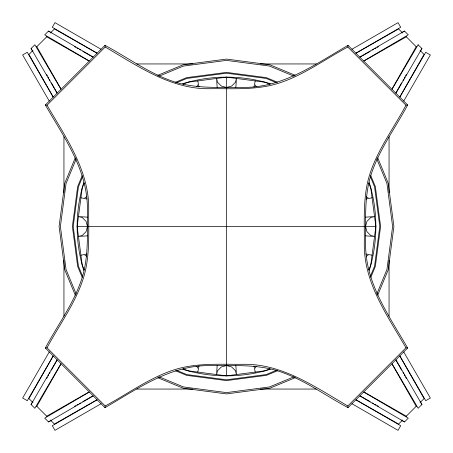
<?xml version="1.0" encoding="UTF-8"?>
<svg xmlns="http://www.w3.org/2000/svg" width="453" height="453" viewBox="0 0 453 453"><rect width="100%" height="100%" fill="white"/><g stroke="black" fill="none" stroke-linecap="round" stroke-linejoin="round"><path stroke-width="0.68" d="M217.157 365.565L216.551 374.546L217.582 370.707L221.353 366.936L226.5 365.554L231.647 366.936L235.418 370.707L236.449 374.546L235.843 365.565M235.843 87.435L236.449 78.454L235.418 82.293L231.647 86.064L226.5 87.446L221.353 86.064L217.582 82.293L216.551 78.454L217.157 87.435M84.156 269.79L82.236 265.158L77.146 226.5L82.236 187.842L84.156 183.21M104.988 407.649L105.209 405.973L47.027 347.791L45.351 348.012C58.329 323.64 75.657 301.075 83.171 274.156C88.663 253.476 87.208 231.953 87.35 210.792C88.426 170.991 64.309 137.854 45.351 104.988L104.988 45.351C129.36 58.329 151.925 75.657 178.844 83.171C199.524 88.663 221.047 87.208 242.208 87.35C282.009 88.426 315.146 64.309 348.012 45.351L407.649 104.988C394.671 129.36 377.343 151.925 369.829 178.844C364.337 199.524 365.792 221.047 365.65 242.208C364.574 282.009 388.691 315.146 407.649 348.012L348.012 407.649C323.64 394.671 301.075 377.343 274.156 369.829C253.476 364.337 231.953 365.792 210.792 365.65C170.991 364.574 137.854 388.691 104.988 407.649L45.351 348.012M407.649 104.988L405.973 105.209L347.791 47.027L348.012 45.351M368.844 183.21L370.764 187.842L375.854 226.5L370.764 265.158L368.844 269.79M197.791 372.077L198.997 365.962M254.003 87.038L255.209 80.923M75.311 157.769L64.79 183.171L59.083 226.5L64.79 269.829L75.311 295.231M76.217 158.952L66.047 183.505L60.391 226.5L66.047 269.495L76.217 294.048M82.242 175.532L77.65 186.613L72.401 226.5L77.65 266.387L82.242 277.468M82.723 176.444L78.426 186.823L73.199 226.5L78.426 266.177L82.723 276.557M370.277 276.557L374.574 266.177L379.801 226.5L374.574 186.823L370.277 176.444M370.758 277.468L375.35 266.387L380.599 226.5L375.35 186.613L370.758 175.532M376.783 294.048L386.953 269.495L392.609 226.5L386.953 183.505L376.783 158.952M377.689 295.231L388.21 269.829L393.917 226.5L388.21 183.171L377.689 157.769M46.71 416.199L36.801 406.29M416.199 46.71L406.29 36.801M51.399 370.169L56.931 360.401M46.71 378.425L47.378 377.247M48.052 376.064L48.72 374.886M49.388 373.708L50.057 372.53M402.944 80.47L403.612 79.292M404.28 78.114L404.948 76.936M405.622 75.753L406.29 74.575M396.069 92.599L401.601 82.831M60.832 364.303L36.75 406.386M392.168 88.697L416.25 46.614M52.95 356.449L28.93 398.566L32.961 402.604M400.05 96.551L424.07 54.434L420.039 50.396M196.795 86.631L197.791 84.898M47.027 347.791C59.932 323.64 77.038 301.217 84.462 274.501C89.994 253.697 88.556 232.044 88.692 210.753C89.751 171.092 66.036 137.927 47.027 105.209L45.351 104.988M49.258 351.947L22.65 398.034L27.288 400.712L53.205 355.82M61.019 363.612L34.853 408.278L31.07 404.495L32.786 401.545M418.085 44.824L421.93 48.505L420.214 51.455M399.795 97.18L425.712 52.288L430.35 54.966L403.742 101.053M405.973 105.209C393.068 129.36 375.962 151.783 368.538 178.499C363.006 199.303 364.444 220.956 364.308 242.247C363.249 281.908 386.964 315.073 405.973 347.791L407.649 348.012M255.209 368.102L256.205 366.369M57.118 359.71L31.07 404.495M395.882 93.29L421.93 48.505M391.981 89.388L418.147 44.722M32.786 51.455L31.07 48.505L34.853 44.722L61.019 89.388M89.388 61.019L44.722 34.853L48.505 31.07L51.455 32.786M32.961 50.396L28.93 54.434L52.95 96.551M36.801 46.71L46.71 36.801M50.396 32.961L54.434 28.93L96.551 52.95M47.027 105.209L105.209 47.027L104.988 45.351M348.012 407.649L347.791 405.973L405.973 347.791M402.604 420.039L398.566 424.07L356.449 400.05M406.29 416.199L416.199 406.29M420.039 402.604L424.07 398.566L400.05 356.449M401.545 420.214L404.495 421.93L408.278 418.147L363.612 391.981M391.981 363.612L418.147 408.278L421.93 404.495L420.214 401.545M401.545 32.786L404.495 31.07L408.278 34.853L363.612 61.019M51.455 420.214L48.505 421.93L44.722 418.147L89.388 391.981M404.495 31.07L359.71 57.118M48.505 421.93L93.29 395.882M84.898 197.791L86.631 196.795M347.791 47.027C323.64 59.932 301.217 77.038 274.501 84.462C253.697 89.994 232.044 88.556 210.753 88.692C171.092 89.751 137.927 66.036 105.209 47.027M351.947 49.258L398.034 22.65L400.712 27.288L355.82 53.205M97.18 399.795L52.288 425.712L54.966 430.35L101.053 403.742M105.209 405.973C129.36 393.068 151.783 375.962 178.499 368.538C199.303 363.006 220.956 364.444 242.247 364.308C281.908 363.249 315.073 386.964 347.791 405.973M366.369 256.205L368.102 255.209M356.449 52.95L398.566 28.93L402.604 32.961M364.303 60.832L406.386 36.75M46.614 416.25L88.697 392.168M96.551 400.05L54.434 424.07L50.396 420.039M372.53 50.057L373.708 49.388M374.886 48.72L376.064 48.052M377.247 47.378L378.425 46.71M74.575 406.29L75.753 405.622M76.936 404.948L78.114 404.28M79.292 403.612L80.47 402.944M360.401 56.931L370.169 51.399M82.831 401.601L92.599 396.069M157.769 75.311L183.171 64.79L226.5 59.083L269.829 64.79L295.231 75.311M158.952 76.217L183.505 66.047L226.5 60.391L269.495 66.047L294.048 76.217M175.532 82.242L186.613 77.65L226.5 72.401L266.387 77.65L277.468 82.242M176.444 82.723L186.823 78.426L226.5 73.199L266.177 78.426L276.557 82.723M183.21 84.156L187.842 82.236L226.5 77.146L265.158 82.236L269.79 84.156M269.79 368.844L265.158 370.764L226.5 375.854L187.842 370.764L183.21 368.844M276.557 370.277L266.177 374.574L226.5 379.801L186.823 374.574L176.444 370.277M277.468 370.758L266.387 375.35L226.5 380.599L186.613 375.35L175.532 370.758M294.048 376.783L269.495 386.953L226.5 392.609L183.505 386.953L158.952 376.783M295.231 377.689L269.829 388.21L226.5 393.917L183.171 388.21L157.769 377.689M80.923 255.209L87.038 254.003M365.962 198.997L372.077 197.791M87.435 235.843L78.454 236.449L82.293 235.418L86.064 231.647L87.446 226.5L86.064 221.353L82.293 217.582L78.454 216.551L87.435 217.157M365.565 217.157L374.546 216.551L370.707 217.582L366.936 221.353L365.554 226.5L366.936 231.647L370.707 235.418L374.546 236.449L365.565 235.843M136.744 63.947L192.576 63.947M260.424 63.947L316.256 63.947M77.146 226.5L375.854 226.5M136.744 389.053L192.576 389.053M260.424 389.053L316.256 389.053M80.923 197.791L87.038 198.997M365.962 254.003L372.077 255.209M82.831 51.399L92.599 56.931M360.401 396.069L370.169 401.601M74.575 46.71L75.753 47.378M76.936 48.052L78.114 48.72M79.292 49.388L80.47 50.057M372.53 402.944L373.708 403.612M374.886 404.28L376.064 404.948M377.247 405.622L378.425 406.29M46.614 36.75L88.697 60.832M406.386 416.25L364.303 392.168M366.369 196.795L368.102 197.791M101.053 49.258L54.966 22.65L52.288 27.288L97.18 53.205M355.82 399.795L400.712 425.712L398.034 430.35L351.947 403.742M84.898 255.209L86.631 256.205M93.29 57.118L48.505 31.07M359.71 395.882L404.495 421.93M395.882 359.71L421.93 404.495M31.07 48.505L57.118 93.29M255.209 84.898L256.205 86.631M403.742 351.947L430.35 398.034L425.712 400.712L399.795 355.82M53.205 97.18L27.288 52.288L22.65 54.966L49.258 101.053M196.795 366.369L197.791 368.102M392.168 364.303L416.25 406.386M36.75 46.614L60.832 88.697M396.069 360.401L401.601 370.169M402.944 372.53L403.612 373.708M404.28 374.886L404.948 376.064M405.622 377.247L406.29 378.425M46.71 74.575L47.378 75.753M48.052 76.936L48.72 78.114M49.388 79.292L50.057 80.47M51.399 82.831L56.931 92.599M197.791 80.923L198.997 87.038M254.003 365.962L255.209 372.077M389.053 136.744L389.053 192.576M389.053 260.424L389.053 316.256M226.5 77.146L226.5 375.854M63.947 136.744L63.947 192.576M63.947 260.424L63.947 316.256M369.229 182.514A149.354 149.354 0 0 1 369.229 270.486M270.486 369.229A149.354 149.354 0 0 1 182.514 369.229M83.771 270.486A149.354 149.354 0 0 1 83.771 182.514M182.514 83.771A149.354 149.354 0 0 1 270.486 83.771"/></g></svg>
